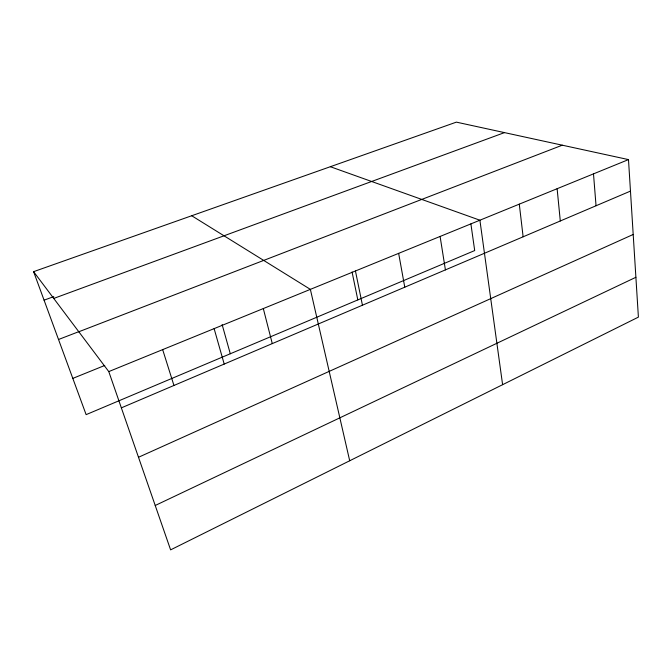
<?xml version="1.0" encoding="UTF-8"?>
<svg xmlns="http://www.w3.org/2000/svg" width="672" height="672" viewBox="0 0 672 672"><rect width="100%" height="100%" fill="white"/><g stroke="black" fill="none" stroke-linecap="round" stroke-linejoin="round"><path stroke-width="1.01" d="M155.224 505.487L635.897 277.284M138.491 457.271L633.2 234.469M121.355 407.854L630.47 191.1M108.78 371.599L628.488 159.6L638.4 317.125L170.612 549.864L108.78 371.599L33.6 271.664L456.372 122.136L628.488 159.6M72.811 378.386L104.756 365.459M58.523 339.494L78.884 331.64M78.809 331.758L562.288 145.194M44.075 300.174L53.794 296.604M53.743 298.435L504.496 132.611M330.347 166.715L479.9 220.214L502.606 384.686M191.713 215.746L310.372 289.372L349.7 460.765M33.6 271.664L86.125 414.641L474.701 250.555L470.896 223.894M162.666 349.616L173.947 385.468M214.124 328.625L224.204 364.064M222.121 324.551L230.294 353.766M263.315 308.566L272.278 343.602M352.061 271.958L357.823 299.914M355.446 270.984L362.443 305.214M398.647 253.361L404.771 287.188M440.101 236.452L445.41 269.884M519.288 204.154L523.127 236.804M557.122 188.714L560.297 220.979M593.494 173.88L596.047 205.75"/></g></svg>
